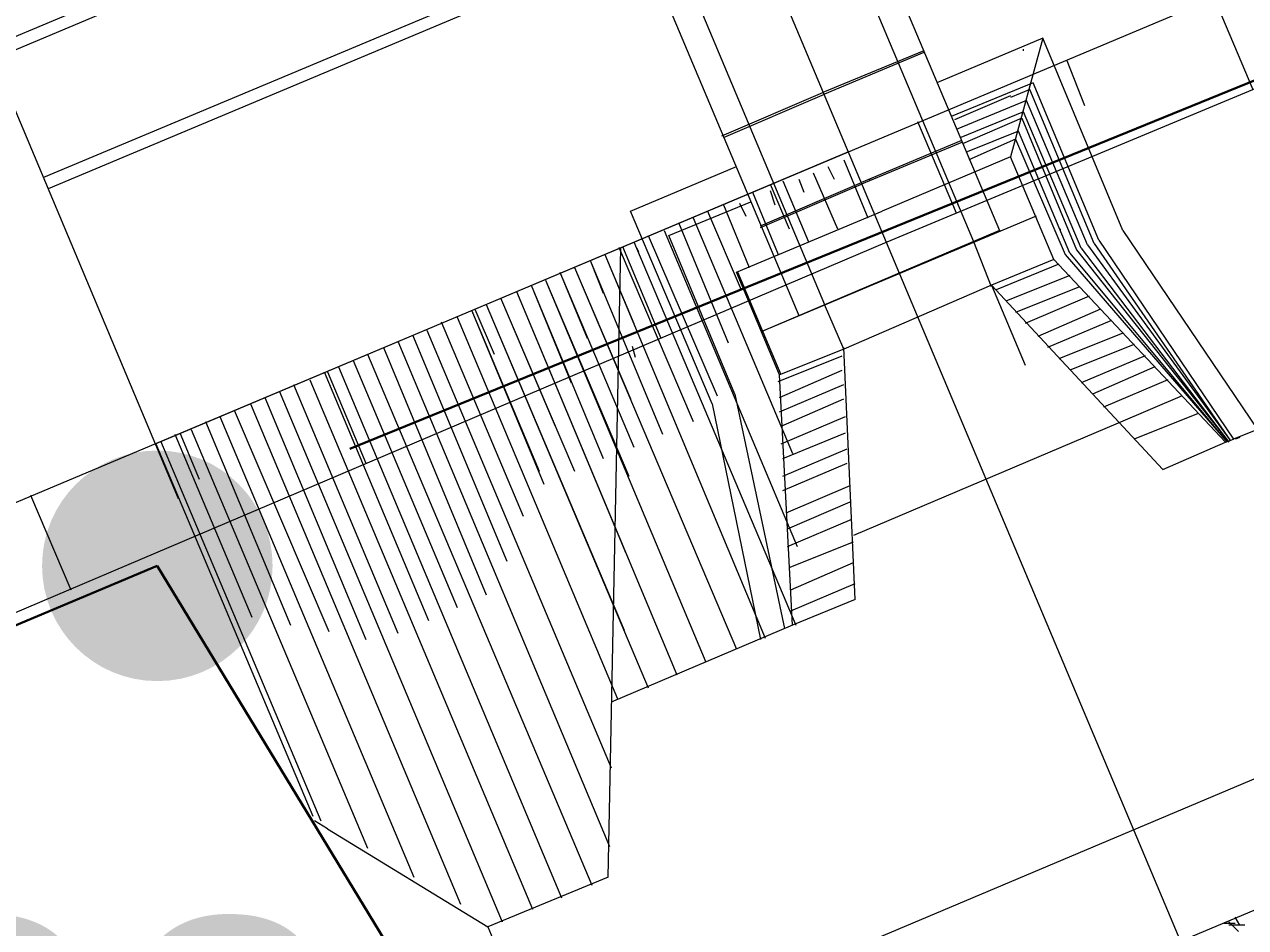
# Model space of a CAD drawing. Header units: metres. Extents: x 536111 to 536507, y 1836388 to 1836665.
# Drawn here: x 536268.67 to 536276.29, y 1836511.08 to 1836516.71 of the extents above; entities that cross this region are included whole.
import ezdxf
from ezdxf.enums import TextEntityAlignment as Align

# ---------------------------------------------------------------- set-up
doc = ezdxf.new("R2010")
doc.units = ezdxf.units.M
doc.header["$MEASUREMENT"] = 0
for name, color, linetype, lineweight in [('Level 2', 1, 'Continuous', 0), ('Level 31', 1, 'Continuous', 0), ('Level 32', 1, 'Continuous', 0), ('Level 37', 1, 'Continuous', 0), ('Level 38', 1, 'Continuous', 0), ('Level 39', 1, 'Continuous', 0), ('Level 4', 1, 'Continuous', 0), ('Level 42', 1, 'Continuous', 0), ('Level 43', 1, 'Continuous', 0), ('Level 5', 1, 'Continuous', 0), ('Level 9', 1, 'Continuous', 0)]:
    doc.layers.add(name, color=color, linetype=linetype, lineweight=lineweight)
doc.styles.add('Style-CHAR_FAST_FONT', font='CHAR_FAST_FONT.shx')

msp = doc.modelspace()

# ---------------------------------------------------------------- hatches: boundary and pattern name
at = {"layer": 'Level 4', "linetype": 'Continuous', "lineweight": 0}
h = msp.add_hatch(color=7, dxfattribs=at)
edge = h.paths.add_edge_path()
edge.add_arc((536269.5, 1836513.33), 0.7187, 270, 630)

# ---------------------------------------------------------------- linework, layer by layer
at = {"layer": 'Level 2', "color": 7, "linetype": 'Continuous', "lineweight": 0}
for p, q in [((536276.09, 1836516.87), (536276.33, 1836516.3)), ((536275.17, 1836516.48), (536275.28, 1836516.2)), ((536274.24, 1836516.1), (536274.48, 1836515.53)), ((536273.32, 1836515.71), (536273.44, 1836515.43)), ((536272.4, 1836515.32), (536272.64, 1836514.75)), ((536271.48, 1836514.93), (536271.6, 1836514.65)), ((536270.56, 1836514.54), (536270.8, 1836513.97)), ((536269.64, 1836514.16), (536269.76, 1836513.87)), ((536268.71, 1836513.77), (536268.96, 1836513.18))]:
    msp.add_line(p, q, dxfattribs=at)
at = {"layer": 'Level 2', "color": 7, "linetype": 'Continuous', "lineweight": 0, "flags": 128}
for points in [[(536257.25, 1836508.94), (536273.81, 1836515.91), (536292.24, 1836523.67), (536310.68, 1836531.43), (536329.11, 1836539.19), (536340.61, 1836544.02)], [(536257.52, 1836508.32), (536274.05, 1836515.35), (536292.51, 1836523.04), (536311.07, 1836530.49), (536329.39, 1836538.51), (536340.88, 1836543.38)]]:
    msp.add_lwpolyline(points, dxfattribs=at)
at = {"layer": 'Level 31', "color": 7, "linetype": 'Continuous', "lineweight": 0}
msp.add_line((536273.94, 1836515.74), (536273.94, 1836515.73), dxfattribs=at)
msp.add_line((536273.94, 1836515.74), (536273.94, 1836515.73), dxfattribs=at)
at = {"layer": 'Level 32', "color": 7, "linetype": 'Continuous', "lineweight": 0}
for p, q in [((536274.82, 1836516.26), (536274.47, 1836516.11)), ((536274.82, 1836516.26), (536274.47, 1836516.11)), ((536275.34, 1836515.34), (536274.94, 1836516.3)), ((536275.34, 1836515.34), (536274.94, 1836516.3)), ((536274.92, 1836516.23), (536274.48, 1836516.05)), ((536274.92, 1836516.23), (536274.48, 1836516.05)), ((536275.3, 1836515.33), (536274.92, 1836516.23)), ((536275.3, 1836515.33), (536274.92, 1836516.23)), ((536274.9, 1836516.16), (536274.51, 1836516)), ((536274.9, 1836516.16), (536274.51, 1836516)), ((536274.89, 1836516.12), (536274.52, 1836515.96)), ((536274.89, 1836516.12), (536274.52, 1836515.96)), ((536274.89, 1836516.12), (536275.23, 1836515.3)), ((536274.89, 1836516.12), (536275.23, 1836515.3)), ((536275.26, 1836515.31), (536274.9, 1836516.16)), ((536275.26, 1836515.31), (536274.9, 1836516.16)), ((536274.87, 1836516.04), (536274.55, 1836515.91)), ((536274.87, 1836516.04), (536274.55, 1836515.91)), ((536275.19, 1836515.28), (536274.87, 1836516.04)), ((536275.19, 1836515.28), (536274.87, 1836516.04)), ((536274.85, 1836515.99), (536274.56, 1836515.86)), ((536274.85, 1836515.99), (536274.56, 1836515.86)), ((536274.85, 1836515.99), (536275.16, 1836515.27)), ((536274.85, 1836515.99), (536275.16, 1836515.27)), ((536273.81, 1836515.91), (536269.49, 1836514.09)), ((536273.81, 1836515.91), (536269.49, 1836514.09)), ((536273.68, 1836515.82), (536273.72, 1836515.74)), ((536273.68, 1836515.82), (536273.72, 1836515.74)), ((536273.78, 1836515.86), (536273.93, 1836515.5)), ((536273.78, 1836515.86), (536273.93, 1836515.5)), ((536273.26, 1836515.45), (536273.89, 1836515.72)), ((536273.26, 1836515.45), (536273.89, 1836515.72)), ((536273.4, 1836515.73), (536273.56, 1836515.35)), ((536273.4, 1836515.73), (536273.56, 1836515.35)), ((536273.5, 1836515.74), (536273.53, 1836515.66)), ((536273.5, 1836515.74), (536273.53, 1836515.66)), ((536273.59, 1836515.78), (536273.74, 1836515.43)), ((536273.59, 1836515.78), (536273.74, 1836515.43)), ((536273.21, 1836515.66), (536273.37, 1836515.27)), ((536273.21, 1836515.66), (536273.37, 1836515.27)), ((536273.32, 1836515.67), (536273.35, 1836515.58)), ((536273.32, 1836515.67), (536273.35, 1836515.58)), ((536273.03, 1836515.58), (536273.19, 1836515.19)), ((536273.03, 1836515.58), (536273.19, 1836515.19)), ((536273.13, 1836515.59), (536273.17, 1836515.51)), ((536273.13, 1836515.59), (536273.17, 1836515.51)), ((536272.84, 1836515.5), (536273.46, 1836514.03)), ((536272.84, 1836515.5), (536273.46, 1836514.03)), ((536272.93, 1836515.54), (536273.14, 1836515.05)), ((536272.93, 1836515.54), (536273.14, 1836515.05)), ((536272.66, 1836515.42), (536273.49, 1836513.45)), ((536272.66, 1836515.42), (536273.49, 1836513.45)), ((536272.75, 1836515.47), (536273.06, 1836514.72)), ((536272.75, 1836515.47), (536273.06, 1836514.72)), ((536275.13, 1836515.43), (536275.13, 1836515.42)), ((536275.13, 1836515.43), (536275.13, 1836515.42)), ((536272.47, 1836515.35), (536273.48, 1836512.96)), ((536272.47, 1836515.35), (536273.48, 1836512.96)), ((536272.56, 1836515.39), (536272.99, 1836514.39)), ((536272.56, 1836515.39), (536272.99, 1836514.39)), ((536272.29, 1836515.27), (536272.47, 1836514.84)), ((536272.29, 1836515.27), (536273.29, 1836512.88)), ((536272.29, 1836515.27), (536272.47, 1836514.84)), ((536272.29, 1836515.27), (536273.29, 1836512.88)), ((536272.38, 1836515.31), (536272.84, 1836514.23)), ((536272.38, 1836515.31), (536272.84, 1836514.23)), ((536272.49, 1836515.31), (536272.5, 1836515.29)), ((536272.49, 1836515.31), (536272.5, 1836515.29)), ((536275.16, 1836515.27), (536276.17, 1836514.1)), ((536275.16, 1836515.27), (536276.17, 1836514.1)), ((536275.19, 1836515.28), (536276.17, 1836514.1)), ((536275.19, 1836515.28), (536276.17, 1836514.1)), ((536275.23, 1836515.3), (536276.18, 1836514.1)), ((536275.23, 1836515.3), (536276.18, 1836514.1)), ((536275.26, 1836515.31), (536276.18, 1836514.1)), ((536275.26, 1836515.31), (536276.18, 1836514.1)), ((536275.3, 1836515.33), (536276.19, 1836514.11)), ((536275.3, 1836515.33), (536276.19, 1836514.11)), ((536272.1, 1836515.19), (536272.45, 1836514.37)), ((536272.1, 1836515.19), (536273.11, 1836512.81)), ((536272.1, 1836515.19), (536272.45, 1836514.37)), ((536272.1, 1836515.19), (536273.11, 1836512.81)), ((536272.2, 1836515.23), (536272.28, 1836515.03)), ((536272.2, 1836515.23), (536272.65, 1836514.15)), ((536272.2, 1836515.23), (536272.28, 1836515.03)), ((536272.2, 1836515.23), (536272.65, 1836514.15)), ((536275.12, 1836515.21), (536274.73, 1836515.05)), ((536275.12, 1836515.21), (536274.73, 1836515.05)), ((536271.92, 1836515.11), (536272.44, 1836513.89)), ((536271.92, 1836515.11), (536272.92, 1836512.73)), ((536271.92, 1836515.11), (536272.44, 1836513.89)), ((536271.92, 1836515.11), (536272.92, 1836512.73)), ((536272.01, 1836515.16), (536272.18, 1836514.75)), ((536272.01, 1836515.16), (536272.47, 1836514.07)), ((536272.01, 1836515.16), (536272.18, 1836514.75)), ((536272.01, 1836515.16), (536272.47, 1836514.07)), ((536275.19, 1836515.14), (536274.79, 1836514.98)), ((536275.19, 1836515.14), (536274.79, 1836514.98)), ((536271.74, 1836515.04), (536272.42, 1836513.41)), ((536271.74, 1836515.04), (536272.74, 1836512.65)), ((536271.74, 1836515.04), (536272.42, 1836513.41)), ((536271.74, 1836515.04), (536272.74, 1836512.65)), ((536271.83, 1836515.08), (536272.08, 1836514.47)), ((536271.83, 1836515.08), (536272.28, 1836514)), ((536271.83, 1836515.08), (536272.08, 1836514.47)), ((536271.83, 1836515.08), (536272.28, 1836514)), ((536275.25, 1836515.07), (536274.85, 1836514.91)), ((536275.25, 1836515.07), (536274.85, 1836514.91)), ((536271.55, 1836514.96), (536272.41, 1836512.93)), ((536271.55, 1836514.96), (536272.56, 1836512.57)), ((536271.55, 1836514.96), (536272.41, 1836512.93)), ((536271.55, 1836514.96), (536272.56, 1836512.57)), ((536271.64, 1836515), (536271.98, 1836514.2)), ((536271.64, 1836515), (536272.1, 1836513.92)), ((536271.64, 1836515), (536271.98, 1836514.2)), ((536271.64, 1836515), (536272.1, 1836513.92)), ((536275.31, 1836515.01), (536274.91, 1836514.84)), ((536275.31, 1836515.01), (536274.91, 1836514.84)), ((536271.37, 1836514.88), (536272.37, 1836512.5)), ((536271.37, 1836514.88), (536272.37, 1836512.5)), ((536271.46, 1836514.92), (536271.88, 1836513.92)), ((536271.46, 1836514.92), (536271.91, 1836513.84)), ((536271.46, 1836514.92), (536271.88, 1836513.92)), ((536271.46, 1836514.92), (536271.91, 1836513.84)), ((536275.38, 1836514.93), (536274.99, 1836514.76)), ((536275.38, 1836514.93), (536274.99, 1836514.76)), ((536271.18, 1836514.8), (536272.33, 1836512.07)), ((536271.18, 1836514.8), (536272.33, 1836512.07)), ((536271.27, 1836514.85), (536271.78, 1836513.64)), ((536271.27, 1836514.85), (536271.78, 1836513.64)), ((536275.45, 1836514.86), (536275.05, 1836514.69)), ((536275.45, 1836514.86), (536275.05, 1836514.69)), ((536271, 1836514.73), (536272.32, 1836511.58)), ((536271, 1836514.73), (536272.32, 1836511.58)), ((536271.09, 1836514.77), (536271.68, 1836513.36)), ((536271.09, 1836514.77), (536271.68, 1836513.36)), ((536275.52, 1836514.78), (536275.12, 1836514.62)), ((536275.52, 1836514.78), (536275.12, 1836514.62)), ((536270.81, 1836514.65), (536272.21, 1836511.34)), ((536270.81, 1836514.65), (536272.21, 1836511.34)), ((536270.91, 1836514.69), (536271.55, 1836513.15)), ((536270.91, 1836514.69), (536271.55, 1836513.15)), ((536272.46, 1836514.7), (536272.48, 1836514.63)), ((536272.46, 1836514.7), (536272.48, 1836514.63)), ((536275.59, 1836514.71), (536275.19, 1836514.55)), ((536275.59, 1836514.71), (536275.19, 1836514.55)), ((536270.72, 1836514.61), (536271.37, 1836513.07)), ((536270.72, 1836514.61), (536271.37, 1836513.07)), ((536273.37, 1836514.48), (536273.77, 1836514.64)), ((536273.37, 1836514.48), (536273.77, 1836514.64)), ((536275.66, 1836514.64), (536275.26, 1836514.47)), ((536275.66, 1836514.64), (536275.26, 1836514.47)), ((536270.54, 1836514.54), (536271.19, 1836512.99)), ((536270.54, 1836514.54), (536271.19, 1836512.99)), ((536270.63, 1836514.57), (536272.02, 1836511.26)), ((536270.63, 1836514.57), (536272.02, 1836511.26)), ((536273.38, 1836514.38), (536273.77, 1836514.55)), ((536273.38, 1836514.38), (536273.77, 1836514.55)), ((536275.72, 1836514.57), (536275.33, 1836514.4)), ((536275.72, 1836514.57), (536275.33, 1836514.4)), ((536270.26, 1836514.42), (536271.65, 1836511.11)), ((536270.26, 1836514.42), (536271.65, 1836511.11)), ((536270.35, 1836514.46), (536271, 1836512.91)), ((536270.35, 1836514.46), (536271, 1836512.91)), ((536270.45, 1836514.49), (536271.84, 1836511.19)), ((536270.45, 1836514.49), (536271.84, 1836511.19)), ((536273.38, 1836514.29), (536273.78, 1836514.46)), ((536273.38, 1836514.29), (536273.78, 1836514.46)), ((536275.8, 1836514.49), (536275.4, 1836514.32)), ((536275.8, 1836514.49), (536275.4, 1836514.32)), ((536270.17, 1836514.38), (536270.8, 1836512.87)), ((536270.17, 1836514.38), (536270.8, 1836512.87)), ((536273.39, 1836514.2), (536273.78, 1836514.37)), ((536273.39, 1836514.2), (536273.78, 1836514.37)), ((536275.89, 1836514.39), (536275.49, 1836514.22)), ((536275.89, 1836514.39), (536275.49, 1836514.22)), ((536269.98, 1836514.3), (536270.57, 1836512.92)), ((536269.98, 1836514.3), (536270.57, 1836512.92)), ((536270.08, 1836514.34), (536271.39, 1836511.22)), ((536270.08, 1836514.34), (536271.39, 1836511.22)), ((536275.99, 1836514.28), (536275.59, 1836514.12)), ((536275.99, 1836514.28), (536275.59, 1836514.12)), ((536269.8, 1836514.23), (536270.33, 1836512.96)), ((536269.8, 1836514.23), (536270.33, 1836512.96)), ((536269.89, 1836514.26), (536271.1, 1836511.39)), ((536269.89, 1836514.26), (536271.1, 1836511.39)), ((536273.39, 1836514.09), (536273.79, 1836514.26)), ((536273.39, 1836514.09), (536273.79, 1836514.26)), ((536269.61, 1836514.15), (536270.09, 1836513.01)), ((536269.61, 1836514.15), (536270.09, 1836513.01)), ((536269.71, 1836514.18), (536270.81, 1836511.57)), ((536269.71, 1836514.18), (536270.81, 1836511.57)), ((536273.4, 1836514), (536273.79, 1836514.16)), ((536273.4, 1836514), (536273.79, 1836514.16)), ((536269.49, 1836514.09), (536270.47, 1836511.77)), ((536269.49, 1836514.09), (536270.47, 1836511.77)), ((536269.52, 1836514.11), (536270.52, 1836511.74)), ((536269.52, 1836514.11), (536270.52, 1836511.74)), ((536273.4, 1836513.89), (536273.8, 1836514.06)), ((536273.4, 1836513.89), (536273.8, 1836514.06)), ((536273.4, 1836513.8), (536273.8, 1836513.97)), ((536273.4, 1836513.8), (536273.8, 1836513.97)), ((536273.42, 1836513.66), (536273.82, 1836513.83)), ((536273.42, 1836513.66), (536273.82, 1836513.83)), ((536273.43, 1836513.56), (536273.82, 1836513.73)), ((536273.43, 1836513.56), (536273.82, 1836513.73)), ((536273.43, 1836513.45), (536273.83, 1836513.62)), ((536273.43, 1836513.45), (536273.83, 1836513.62)), ((536273.44, 1836513.32), (536273.84, 1836513.48)), ((536273.44, 1836513.32), (536273.84, 1836513.48)), ((536273.45, 1836513.18), (536273.84, 1836513.35)), ((536273.45, 1836513.18), (536273.84, 1836513.35)), ((536273.45, 1836513.05), (536273.85, 1836513.22)), ((536273.45, 1836513.05), (536273.85, 1836513.22)), ((536270.56, 1836511.69), (536270.48, 1836511.74)), ((536270.56, 1836511.69), (536270.48, 1836511.74))]:
    msp.add_line(p, q, dxfattribs=at)
msp.add_point((536272.38, 1836515.31), dxfattribs=at)
msp.add_point((536272.38, 1836515.31), dxfattribs=at)
at = {"layer": 'Level 37', "color": 7, "linetype": 'Continuous', "lineweight": 0}
msp.add_line((536266.52, 1836521.15), (536269.63, 1836513.75), dxfattribs=at)
msp.add_line((536266.52, 1836521.15), (536269.63, 1836513.75), dxfattribs=at)
at = {"layer": 'Level 38', "color": 7, "linetype": 'Continuous', "lineweight": 0}
for p, q in [((536266.3, 1836533.75), (536276.75, 1836508.92)), ((536266.3, 1836533.75), (536276.75, 1836508.92)), ((536274.9, 1836516.54), (536274.9, 1836516.55)), ((536274.9, 1836516.54), (536274.9, 1836516.55)), ((536274.94, 1836516.3), (536274.82, 1836516.25)), ((536274.94, 1836516.3), (536274.82, 1836516.25))]:
    msp.add_line(p, q, dxfattribs=at)
at = {"layer": 'Level 39', "color": 7, "linetype": 'Continuous', "lineweight": 0}
for p, q in [((536275.34, 1836515.34), (536276.19, 1836514.11)), ((536275.34, 1836515.34), (536276.19, 1836514.11)), ((536274.7, 1836515.08), (536274.91, 1836514.58)), ((536274.7, 1836515.08), (536274.91, 1836514.58))]:
    msp.add_line(p, q, dxfattribs=at)
at = {"layer": 'Level 42', "color": 7, "linetype": 'Continuous', "lineweight": 0}
for p, q in [((536273.86, 1836517.53), (536274.75, 1836515.42)), ((536273.86, 1836517.53), (536274.75, 1836515.42)), ((536275.02, 1836516.62), (536274.36, 1836516.34)), ((536275.02, 1836516.62), (536274.36, 1836516.34)), ((536275.02, 1836516.62), (536274.82, 1836515.88)), ((536275.02, 1836516.62), (536274.82, 1836515.88)), ((536275.52, 1836515.42), (536275.02, 1836516.62)), ((536275.52, 1836515.42), (536275.02, 1836516.62)), ((536274.28, 1836516.54), (536273.65, 1836516.28)), ((536274.28, 1836516.54), (536273.65, 1836516.28)), ((536274.28, 1836516.53), (536273.66, 1836516.27)), ((536274.28, 1836516.53), (536273.66, 1836516.27)), ((536274.96, 1836516.34), (536274.45, 1836516.13)), ((536274.96, 1836516.34), (536274.45, 1836516.13)), ((536275.37, 1836515.36), (536274.96, 1836516.34)), ((536275.37, 1836515.36), (536274.96, 1836516.34)), ((536274.51, 1836515.98), (536273.89, 1836515.72)), ((536274.51, 1836515.98), (536273.89, 1836515.72)), ((536274.52, 1836515.97), (536273.89, 1836515.71)), ((536274.52, 1836515.97), (536273.89, 1836515.71)), ((536274.82, 1836515.88), (536274.02, 1836515.54)), ((536274.82, 1836515.88), (536274.02, 1836515.54)), ((536275.09, 1836515.24), (536274.82, 1836515.88)), ((536275.09, 1836515.24), (536274.82, 1836515.88)), ((536273.26, 1836515.44), (536273.89, 1836515.71)), ((536273.26, 1836515.44), (536273.89, 1836515.71)), ((536273.11, 1836515.16), (536274.02, 1836515.54)), ((536273.11, 1836515.16), (536274.02, 1836515.54)), ((536274.98, 1836515.51), (536273.27, 1836514.79)), ((536274.98, 1836515.51), (536273.27, 1836514.79)), ((536274.75, 1836515.42), (536273.27, 1836514.79)), ((536274.75, 1836515.42), (536273.27, 1836514.79)), ((536275.52, 1836515.42), (536276.36, 1836514.18)), ((536275.52, 1836515.42), (536276.36, 1836514.18)), ((536274.7, 1836515.07), (536274.59, 1836515.35)), ((536274.7, 1836515.07), (536274.59, 1836515.35)), ((536275.37, 1836515.36), (536276.21, 1836514.12)), ((536275.37, 1836515.36), (536276.21, 1836514.12)), ((536272.31, 1836511.39), (536272.39, 1836515.31)), ((536272.31, 1836511.39), (536272.39, 1836515.31)), ((536275.09, 1836515.24), (536274.7, 1836515.08)), ((536275.09, 1836515.24), (536274.7, 1836515.08)), ((536276.16, 1836514.1), (536275.09, 1836515.24)), ((536276.16, 1836514.1), (536275.09, 1836515.24)), ((536276.16, 1836514.1), (536275.09, 1836515.24)), ((536276.16, 1836514.1), (536275.09, 1836515.24)), ((536273.38, 1836514.52), (536273.11, 1836515.16)), ((536273.38, 1836514.52), (536273.11, 1836515.16)), ((536273.39, 1836514.52), (536273.12, 1836515.16)), ((536273.39, 1836514.52), (536273.12, 1836515.16)), ((536275.77, 1836513.93), (536274.7, 1836515.08)), ((536275.77, 1836513.93), (536274.7, 1836515.08)), ((536273.78, 1836514.68), (536273.66, 1836514.96)), ((536273.78, 1836514.68), (536273.66, 1836514.96)), ((536273.78, 1836514.68), (536273.66, 1836514.96)), ((536273.78, 1836514.68), (536273.66, 1836514.96)), ((536273.78, 1836514.68), (536273.38, 1836514.52)), ((536273.78, 1836514.68), (536273.38, 1836514.52)), ((536273.85, 1836513.12), (536273.78, 1836514.69)), ((536273.85, 1836513.12), (536273.78, 1836514.69)), ((536273.46, 1836512.96), (536273.38, 1836514.52)), ((536273.46, 1836512.96), (536273.38, 1836514.52)), ((536276.16, 1836514.1), (536276.21, 1836514.12)), ((536276.16, 1836514.1), (536276.21, 1836514.12)), ((536276.36, 1836514.18), (536276.21, 1836514.12)), ((536276.36, 1836514.18), (536276.21, 1836514.12)), ((536276.25, 1836514.13), (536276.22, 1836514.12)), ((536276.25, 1836514.13), (536276.22, 1836514.12)), ((536275.77, 1836513.93), (536276.16, 1836514.1)), ((536275.77, 1836513.93), (536276.16, 1836514.1)), ((536279.23, 1836513.22), (536271.95, 1836510.15)), ((536279.23, 1836513.22), (536271.95, 1836510.15)), ((536273.85, 1836513.12), (536273.46, 1836512.96)), ((536273.85, 1836513.12), (536273.46, 1836512.96)), ((536273.46, 1836512.96), (536272.33, 1836512.48)), ((536273.46, 1836512.96), (536272.33, 1836512.48)), ((536278.83, 1836512.23), (536272.93, 1836509.75)), ((536278.83, 1836512.23), (536272.93, 1836509.75)), ((536270.56, 1836511.69), (536271.56, 1836511.08)), ((536270.56, 1836511.69), (536271.56, 1836511.08)), ((536272.31, 1836511.39), (536271.56, 1836511.08)), ((536272.31, 1836511.39), (536271.56, 1836511.08)), ((536271.56, 1836511.08), (536273.11, 1836507.39)), ((536271.56, 1836511.08), (536273.11, 1836507.39)), ((536276.22, 1836511.1), (536276.15, 1836511.1)), ((536276.22, 1836511.1), (536276.15, 1836511.1)), ((536276.24, 1836511.05), (536276.18, 1836511.11)), ((536276.24, 1836511.05), (536276.18, 1836511.11)), ((536276.28, 1836511.09), (536276.18, 1836511.09)), ((536276.28, 1836511.09), (536276.18, 1836511.09)), ((536276.25, 1836511.09), (536276.22, 1836511.14)), ((536276.25, 1836511.09), (536276.22, 1836511.14))]:
    msp.add_line(p, q, dxfattribs=at)
at = {"layer": 'Level 43', "color": 7, "linetype": 'Continuous', "lineweight": 0}
for p, q in [((536267.02, 1836530.76), (536273.66, 1836514.96)), ((536267.02, 1836530.76), (536273.66, 1836514.96)), ((536274.59, 1836515.35), (536269.18, 1836528.19)), ((536274.59, 1836515.35), (536269.18, 1836528.19)), ((536272.14, 1836518.11), (536268.45, 1836516.56)), ((536272.14, 1836518.11), (536268.45, 1836516.56)), ((536272.17, 1836518.04), (536268.48, 1836516.49)), ((536272.17, 1836518.04), (536268.48, 1836516.49)), ((536272.48, 1836517.3), (536268.79, 1836515.75)), ((536272.48, 1836517.3), (536268.79, 1836515.75)), ((536272.51, 1836517.23), (536268.82, 1836515.68)), ((536272.51, 1836517.23), (536268.82, 1836515.68)), ((536272.61, 1836517), (536273.5, 1836514.89)), ((536272.61, 1836517), (536273.5, 1836514.89)), ((536273.02, 1836516.01), (536273.65, 1836516.28)), ((536273.02, 1836516.01), (536273.65, 1836516.28)), ((536273.03, 1836516), (536273.66, 1836516.27)), ((536273.03, 1836516), (536273.66, 1836516.27)), ((536272.45, 1836515.54), (536273.11, 1836515.82)), ((536272.45, 1836515.54), (536273.11, 1836515.82)), ((536272.69, 1836515.39), (536273.2, 1836515.6)), ((536272.69, 1836515.39), (536273.2, 1836515.6)), ((536272.96, 1836514.34), (536272.45, 1836515.54)), ((536272.96, 1836514.34), (536272.45, 1836515.54)), ((536273.1, 1836514.4), (536272.69, 1836515.39)), ((536273.1, 1836514.4), (536272.69, 1836515.39)), ((536274.7, 1836515.08), (536273.78, 1836514.68)), ((536274.7, 1836515.08), (536273.78, 1836514.68)), ((536273.1, 1836514.4), (536273.41, 1836512.94)), ((536273.1, 1836514.4), (536273.41, 1836512.94)), ((536272.96, 1836514.34), (536273.26, 1836512.87)), ((536272.96, 1836514.34), (536273.26, 1836512.87)), ((536275.49, 1836514.22), (536273.84, 1836513.52)), ((536275.49, 1836514.22), (536273.84, 1836513.52))]:
    msp.add_line(p, q, dxfattribs=at)
at = {"layer": 'Level 5', "color": 7, "linetype": 'Continuous', "lineweight": 30}
for p, q in [((536270.7, 1836514.06), (536311.07, 1836530.49)), ((536237.19, 1836499.8), (536269.5, 1836513.33)), ((536269.5, 1836513.33), (536273.11, 1836507.39))]:
    msp.add_line(p, q, dxfattribs=at)
at = {"layer": 'Level 9', "color": 7, "linetype": 'Continuous', "lineweight": 0, "flags": 128}
msp.add_lwpolyline([(536257.52, 1836508.32), (536274.05, 1836515.35), (536292.51, 1836523.04), (536311.07, 1836530.49), (536329.39, 1836538.51), (536340.88, 1836543.38)], dxfattribs=at)

# ---------------------------------------------------------------- texts
at = {"layer": 'Level 4', "color": 1, "linetype": 'Continuous', "lineweight": 0, "style": 'Style-CHAR_FAST_FONT'}
msp.add_text('182', height=1.99998, dxfattribs=at).set_placement((536268.4556, 1836510.13), align=Align.MIDDLE_CENTER)

doc.saveas('drawing.dxf')
